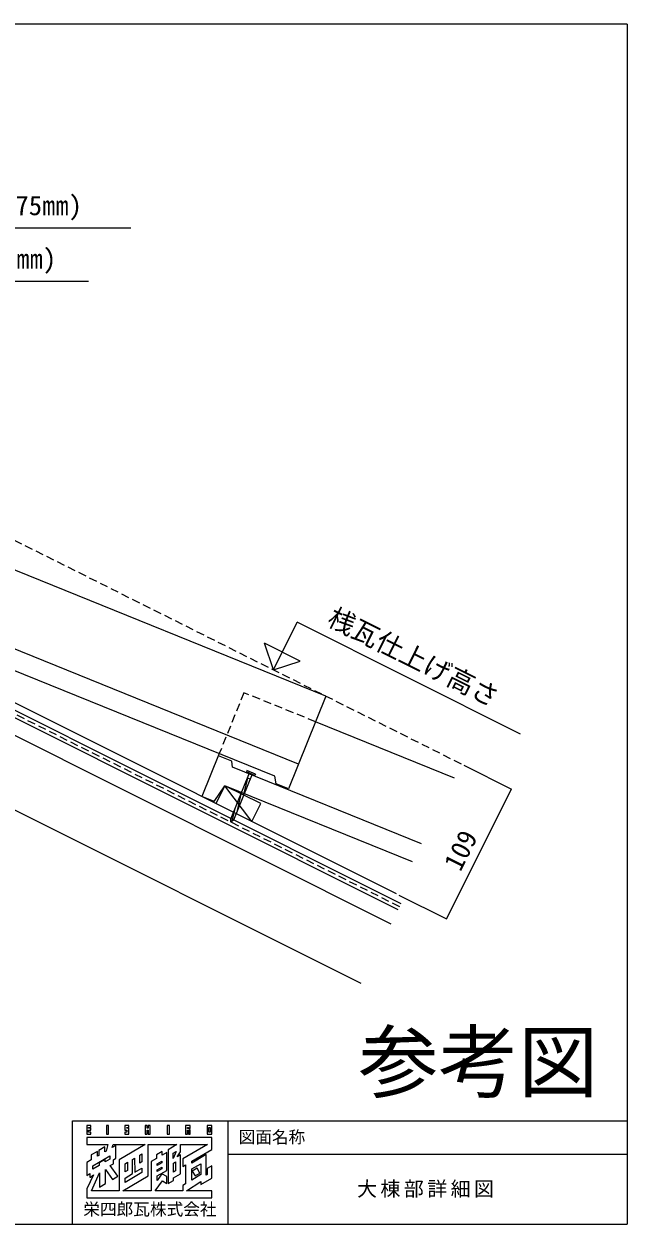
# Model space of a CAD drawing. Units: millimetres, scale not verified. Extents: x -7035 to 2796, y -3458 to 1902.
# Drawn here: x -503 to -50, y 1002 to 1902 of the extents above; entities that cross this region are included whole.
import ezdxf
from ezdxf.enums import TextEntityAlignment as Align

# ---------------------------------------------------------------- set-up
doc = ezdxf.new("R2010")
doc.units = ezdxf.units.MM
doc.header["$LTSCALE"] = 5
doc.linetypes.add('DASHED1', pattern=[1.8, 1.2, -0.6])
for name, color, linetype, lineweight in [('0-0', 7, 'Continuous', 18), ('0-1', 7, 'Continuous', 18), ('0-3', 4, 'Continuous', 18), ('0-8', 7, 'DASHED1', 18)]:
    doc.layers.add(name, color=color, linetype=linetype, lineweight=lineweight)
doc.styles.add('ＭＳ ゴシック', font='')
doc.styles.get('ＭＳ ゴシック').set_extended_font_data('MS Gothic')

msp = doc.modelspace()

# ---------------------------------------------------------------- linework, layer by layer
at = {"layer": '0-0', "color": 4}
for p, q in [((-50.326, 1902.262), (-1385.327, 1902.262)), ((-50.326, 1902.262), (-50.326, 1002.261)), ((-466.669, 1079.621), (-50.326, 1079.621)), ((-466.669, 1002.261), (-466.669, 1079.621)), ((-350.104, 1079.621), (-350.104, 1002.261)), ((-350.104, 1054.612), (-50.326, 1054.612)), ((-1385.327, 1002.261), (-50.326, 1002.261))]:
    msp.add_line(p, q, dxfattribs=at)
at = {"layer": '0-0'}
for p, q in [((-643.609, 1709.459), (-454.552, 1709.459)), ((-223.39, 1249.805), (-716.578, 1496.399)), ((-222.105, 1237.982), (-731.033, 1492.446)), ((-227.471, 1227.249), (-731.033, 1479.03)), ((-315.805, 1417.784), (-297.916, 1453.561)), ((-130.201, 1369.703), (-297.916, 1453.561)), ((-315.805, 1417.784), (-322.513, 1437.908)), ((-249.832, 1182.528), (-731.033, 1423.128)), ((-172.893, 1346.328), (-137.116, 1328.439)), ((-358.865, 1317.543), (-352.157, 1330.959)), ((-325.324, 1317.543), (-352.157, 1330.959)), ((-332.033, 1304.127), (-352.157, 1330.959)), ((-185.824, 1231.022), (-137.116, 1328.439)), ((-332.033, 1304.127), (-325.324, 1317.543)), ((-221.601, 1248.911), (-185.824, 1231.022)), ((-452.898, 1076.17), (-455.942, 1076.17)), ((-455.942, 1076.17), (-455.942, 1069.753)), ((-454.486, 1074.715), (-452.898, 1074.715)), ((-454.486, 1074.053), (-454.486, 1074.715)), ((-452.898, 1074.053), (-454.486, 1074.053)), ((-454.486, 1072.664), (-452.898, 1072.664)), ((-454.486, 1071.143), (-454.486, 1072.664)), ((-452.898, 1071.143), (-454.486, 1071.143)), ((-452.898, 1074.715), (-452.898, 1076.17)), ((-452.898, 1072.664), (-452.898, 1074.053)), ((-452.898, 1069.753), (-452.898, 1071.143)), ((-439.537, 1076.17), (-441.058, 1076.17)), ((-441.058, 1076.17), (-441.058, 1069.753)), ((-439.537, 1069.753), (-439.537, 1076.17)), ((-424.324, 1076.17), (-427.3, 1076.17)), ((-427.3, 1076.17), (-427.3, 1072.664)), ((-427.3, 1072.664), (-425.779, 1072.664)), ((-427.3, 1071.143), (-427.3, 1069.753)), ((-425.779, 1071.143), (-427.3, 1071.143)), ((-425.779, 1074.715), (-424.324, 1074.715)), ((-425.779, 1074.053), (-425.779, 1074.715)), ((-424.324, 1074.053), (-425.779, 1074.053)), ((-425.779, 1072.664), (-425.779, 1071.143)), ((-424.324, 1074.715), (-424.324, 1076.17)), ((-424.324, 1069.753), (-424.324, 1074.053)), ((-410.5, 1076.17), (-411.955, 1076.17)), ((-411.955, 1076.17), (-411.955, 1069.753)), ((-410.5, 1074.119), (-410.5, 1076.17)), ((-409.705, 1074.119), (-410.5, 1074.119)), ((-410.5, 1072.664), (-409.705, 1072.664)), ((-410.5, 1069.753), (-410.5, 1072.664)), ((-409.705, 1076.17), (-409.705, 1074.119)), ((-408.25, 1076.17), (-409.705, 1076.17)), ((-409.705, 1072.664), (-409.705, 1069.753)), ((-408.25, 1069.753), (-408.25, 1076.17)), ((-393.896, 1076.17), (-395.418, 1076.17)), ((-395.418, 1076.17), (-395.418, 1069.753)), ((-393.896, 1069.753), (-393.896, 1076.17)), ((-378.154, 1076.17), (-381.858, 1076.17)), ((-381.858, 1076.17), (-381.858, 1069.753)), ((-380.337, 1074.715), (-379.609, 1074.715)), ((-380.337, 1073.921), (-380.337, 1074.715)), ((-380.337, 1072.664), (-379.609, 1072.664)), ((-380.337, 1069.753), (-380.337, 1072.664)), ((-379.609, 1072.664), (-379.609, 1069.753)), ((-378.881, 1073.392), (-378.154, 1074.119)), ((-378.154, 1072.664), (-378.881, 1073.392)), ((-378.154, 1074.119), (-378.154, 1076.17)), ((-378.154, 1069.753), (-378.154, 1072.664)), ((-362.08, 1076.17), (-365.586, 1076.17)), ((-365.586, 1076.17), (-365.586, 1069.753)), ((-364.131, 1074.715), (-363.337, 1074.715)), ((-364.131, 1071.143), (-364.131, 1074.715)), ((-362.08, 1069.753), (-362.08, 1076.17)), ((-455.942, 1069.753), (-452.898, 1069.753)), ((-362.08, 1067.175), (-455.942, 1067.175)), ((-455.942, 1067.175), (-455.942, 1061.816)), ((-441.058, 1069.753), (-439.537, 1069.753)), ((-427.3, 1069.753), (-424.324, 1069.753)), ((-411.955, 1069.753), (-410.5, 1069.753)), ((-409.705, 1069.753), (-408.25, 1069.753)), ((-395.418, 1069.753), (-393.896, 1069.753)), ((-381.858, 1069.753), (-380.337, 1069.753)), ((-379.609, 1069.753), (-378.154, 1069.753)), ((-365.586, 1069.753), (-362.08, 1069.753)), ((-362.08, 1058.178), (-362.08, 1067.175)), ((-455.942, 1061.816), (-440.066, 1061.816)), ((-452.568, 1054.144), (-452.568, 1050.307)), ((-451.311, 1046.008), (-438.479, 1053.454)), ((-442.382, 1060.031), (-446.879, 1057.451)), ((-446.879, 1057.451), (-446.879, 1053.68)), ((-438.479, 1053.454), (-438.479, 1050.968)), ((-436.723, 1059.685), (-436.131, 1061.816)), ((-433.981, 1061.239), (-436.723, 1059.685)), ((-436.131, 1061.816), (-412.153, 1061.816)), ((-433.981, 1051.696), (-433.981, 1061.239)), ((-412.153, 1061.816), (-431.6, 1050.439)), ((-416.055, 1053.945), (-414.468, 1054.912)), ((-414.468, 1054.912), (-414.468, 1048.851)), ((-409.705, 1061.816), (-388.317, 1061.816)), ((-409.705, 1038.269), (-409.705, 1061.816)), ((-403.422, 1054.209), (-403.422, 1051.498)), ((-395.682, 1042.502), (-395.682, 1055.929)), ((-388.317, 1061.816), (-394.823, 1057.98)), ((-394.823, 1057.98), (-394.823, 1032.646)), ((-385.562, 1061.882), (-365.2, 1061.882)), ((-385.562, 1056.326), (-385.562, 1061.882)), ((-385.562, 1039.856), (-385.562, 1054.077)), ((-365.2, 1061.882), (-383.843, 1051.035)), ((-377.029, 1049.381), (-362.08, 1058.178)), ((-366.38, 1054.276), (-377.029, 1047.779)), ((-366.314, 1044.155), (-366.38, 1054.276)), ((-452.568, 1050.307), (-455.942, 1048.323)), ((-455.942, 1048.323), (-455.942, 1038.731)), ((-438.214, 1046.073), (-435.899, 1047.463)), ((-432.485, 1038.067), (-438.214, 1046.073)), ((-435.899, 1050.506), (-433.981, 1051.696)), ((-435.899, 1047.463), (-435.899, 1050.506)), ((-431.6, 1050.439), (-431.6, 1027.156)), ((-427.168, 1047.463), (-425.316, 1048.603)), ((-425.316, 1048.603), (-425.316, 1042.502)), ((-421.546, 1050.723), (-419.958, 1051.63)), ((-421.546, 1040.12), (-421.546, 1050.723)), ((-419.958, 1051.63), (-419.826, 1041.113)), ((-419.826, 1041.047), (-414.534, 1044.089)), ((-414.534, 1044.089), (-414.468, 1044.023)), ((-414.468, 1044.023), (-414.468, 1040.98)), ((-403.422, 1051.498), (-407.655, 1049.117)), ((-407.655, 1049.117), (-407.655, 1027.156)), ((-402.959, 1047.331), (-399.519, 1049.421)), ((-402.959, 1042.898), (-399.519, 1044.99)), ((-399.519, 1049.421), (-399.519, 1048.124)), ((-399.519, 1044.99), (-399.519, 1043.692)), ((-390.854, 1047.926), (-389.267, 1048.892)), ((-389.267, 1048.892), (-389.267, 1042.077)), ((-383.843, 1051.035), (-383.843, 1045.479)), ((-383.843, 1045.479), (-381.726, 1046.707)), ((-381.726, 1046.707), (-381.726, 1032.382)), ((-377.029, 1047.779), (-377.029, 1049.381)), ((-377.028, 1043.513), (-370.283, 1047.379)), ((-373.046, 1044.045), (-376.712, 1041.927)), ((-370.944, 1040.386), (-373.046, 1044.045)), ((-370.283, 1047.379), (-370.283, 1039.459)), ((-366.182, 1038.93), (-366.314, 1044.155)), ((-362.08, 1045.875), (-365.454, 1043.891)), ((-362.08, 1036.615), (-362.08, 1045.875)), ((-455.942, 1038.731), (-453.56, 1040.092)), ((-450.782, 1039.129), (-455.942, 1028.545)), ((-453.56, 1040.092), (-453.56, 1037.276)), ((-453.56, 1037.276), (-453.163, 1037.475)), ((-453.163, 1037.475), (-450.782, 1039.129)), ((-452.441, 1027.156), (-446.284, 1040.633)), ((-446.284, 1040.633), (-446.284, 1030)), ((-441.787, 1043.132), (-436.516, 1035.691)), ((-441.787, 1032.646), (-441.787, 1043.132)), ((-436.516, 1035.691), (-432.485, 1038.067)), ((-427.168, 1036.747), (-421.546, 1040.12)), ((-419.826, 1041.113), (-419.826, 1041.047)), ((-402.959, 1038.269), (-395.682, 1042.502)), ((-395.682, 1032.646), (-395.682, 1037.806)), ((-390.854, 1036.879), (-385.562, 1039.856)), ((-390.854, 1034.961), (-390.854, 1036.879)), ((-377.092, 1035.222), (-377.028, 1043.513)), ((-370.283, 1039.459), (-377.092, 1035.222)), ((-376.712, 1041.927), (-374.45, 1038.4)), ((-374.45, 1038.4), (-370.944, 1040.386)), ((-370.216, 1031.918), (-362.08, 1036.615)), ((-365.652, 1039.195), (-366.182, 1038.93)), ((-365.454, 1039.393), (-365.652, 1039.195)), ((-365.454, 1043.891), (-365.454, 1039.393)), ((-455.942, 1028.545), (-455.942, 1021.864)), ((-431.6, 1027.156), (-452.441, 1027.156)), ((-446.284, 1030), (-441.787, 1032.646)), ((-398.924, 1034.697), (-395.749, 1032.646)), ((-394.823, 1032.646), (-390.854, 1034.961)), ((-381.726, 1032.382), (-383.777, 1031.125)), ((-383.777, 1031.125), (-383.777, 1027.156)), ((-381.08, 1027.156), (-370.216, 1034.12)), ((-362.08, 1027.156), (-381.08, 1027.156)), ((-370.216, 1034.12), (-370.216, 1031.918)), ((-362.08, 1021.864), (-362.08, 1027.156)), ((-455.942, 1021.864), (-362.08, 1021.864))]:
    msp.add_line(p, q, dxfattribs=at)
at = {"layer": '0-0', "linetype": 'DASHED1'}
msp.add_line((-174.682, 1347.222), (-731.033, 1625.398), dxfattribs=at)
at = {"layer": '0-0', "color": 6, "linetype": 'DASHED1'}
msp.add_line((-220.987, 1240.218), (-731.033, 1495.241), dxfattribs=at)
at = {"layer": '0-0'}
for points in [[(-731.19, 1668.082), (-684.207, 1749.459), (-422.704, 1749.459)], [(-219.869, 1242.454), (-718.814, 1491.927), (-716.578, 1496.399)], [(-315.805, 1417.784), (-295.68, 1424.492), (-322.513, 1437.908)], [(-379.609, 1074.715), (-379.609, 1073.921), (-380.337, 1073.921)], [(-363.337, 1074.715), (-363.337, 1071.143), (-364.131, 1071.143)], [(-446.879, 1053.68), (-447.871, 1053.042), (-447.871, 1056.744), (-452.568, 1054.144)], [(-440.066, 1061.816), (-441.385, 1056.833), (-442.382, 1056.29), (-442.382, 1060.031)], [(-414.468, 1048.851), (-416.055, 1047.986), (-416.055, 1053.945)], [(-395.682, 1055.929), (-399.255, 1053.908), (-399.255, 1056.611), (-403.422, 1054.209)], [(-385.562, 1054.077), (-388.062, 1052.578), (-385.562, 1056.326)], [(-446.482, 1046.191), (-451.311, 1043.35), (-451.311, 1046.008)], [(-441.984, 1050.677), (-446.482, 1048.019), (-446.482, 1046.191)], [(-438.479, 1050.968), (-441.984, 1048.837), (-441.984, 1050.677)], [(-425.316, 1042.502), (-427.168, 1041.434), (-427.168, 1047.463)], [(-399.519, 1048.124), (-402.959, 1046.019), (-402.959, 1047.331)], [(-389.267, 1042.077), (-390.854, 1041.241), (-390.854, 1047.926)], [(-407.655, 1027.156), (-428.893, 1027.156), (-409.705, 1038.269)], [(-414.468, 1040.98), (-427.168, 1033.467), (-427.168, 1036.747)], [(-399.519, 1043.692), (-402.959, 1041.628), (-402.959, 1042.898)], [(-395.682, 1037.806), (-399.483, 1039.773), (-402.959, 1034.985), (-402.959, 1038.269)], [(-383.777, 1027.156), (-404.634, 1027.156), (-398.924, 1034.697)]]:
    msp.add_lwpolyline(points, dxfattribs=at)
msp.add_lwpolyline([(-390.92, 1055.481), (-388.784, 1056.747), (-390.92, 1051.356)], close=True, dxfattribs=at)
at = {"layer": '0-1'}
for p, q in [((-276.385, 1398.073), (-518.474, 1496.106)), ((-297.027, 1347.093), (-580.867, 1462.033)), ((-314.711, 1338.072), (-586.497, 1448.129)), ((-276.385, 1398.073), (-304.533, 1328.556)), ((-179.925, 1336.737), (-284.134, 1378.936)), ((-356.426, 1355.051), (-369.461, 1322.862)), ((-204.598, 1287.39), (-346.527, 1344.863)), ((-313.803, 1332.309), (-314.711, 1338.072)), ((-304.533, 1328.556), (-313.803, 1332.309)), ((-360.192, 1319.109), (-352.157, 1330.959)), ((-211.327, 1273.931), (-352.157, 1330.959)), ((-360.192, 1319.109), (-369.461, 1322.862))]:
    msp.add_line(p, q, dxfattribs=at)
msp.add_lwpolyline([(-346.527, 1344.863), (-346.879, 1349.32), (-357.074, 1353.448)], dxfattribs=at)
at = {"layer": '0-3'}
for p, q in [((-335.723, 1342.311), (-336.098, 1341.384)), ((-329.609, 1338.759), (-336.098, 1341.384)), ((-329.234, 1339.685), (-335.723, 1342.311)), ((-333.919, 1340.502), (-347.716, 1306.4)), ((-337.952, 1324.401), (-335.095, 1336.664)), ((-333.287, 1335.932), (-335.419, 1336.795)), ((-329.234, 1339.685), (-329.609, 1338.759)), ((-342.794, 1312.433), (-339.425, 1326.892)), ((-346.725, 1304.371), (-344.267, 1314.925)), ((-347.713, 1303.561), (-347.697, 1306.4))]:
    msp.add_line(p, q, dxfattribs=at)
msp.add_lwpolyline([(-331.787, 1339.64), (-345.723, 1305.192), (-347.713, 1303.561)], dxfattribs=at)
at = {"layer": '0-8'}
for p, q in [((-337.931, 1400.72), (-356.426, 1355.051)), ((-284.134, 1378.936), (-337.931, 1400.72))]:
    msp.add_line(p, q, dxfattribs=at)

# ---------------------------------------------------------------- texts
at = {"layer": '0-0', "style": 'ＭＳ ゴシック'}
for s, height, p in [('ﾊﾟｯｷﾝ付SUSﾋﾞｽ(L=75㎜)', 14.66, (-669.207, 1754.459)), ('棟金具(H=100㎜)', 14.66, (-628.609, 1714.459)), ('参考図', 43.99, (-252.013, 1088.597)), ('栄四郎瓦株式会社', 9.164, (-458.455, 1006.015))]:
    msp.add_text(s, height=height, dxfattribs=at).set_placement(p, align=Align.BOTTOM_LEFT)
for s, rotation, p in [('桟瓦仕上げ高さ', 333.435, (-278.415, 1448.265)), ('109', 63.435, (-171.462, 1263.938))]:
    msp.add_text(s, height=14.66, rotation=rotation, dxfattribs=at).set_placement(p, align=Align.BOTTOM_LEFT)
at = {"layer": '0-0', "color": 3, "style": 'ＭＳ ゴシック'}
msp.add_text('図面名称', height=9.164, dxfattribs=at).set_placement((-341.908, 1060.13), align=Align.BOTTOM_LEFT)
at = {"layer": '0-0', "color": 3, "insert": (-252.979, 1021.888), "char_height": 11, "attachment_point": 7, "style": 'ＭＳ ゴシック'}
msp.add_mtext('\\T1.17;大棟部詳細図', dxfattribs=at)

doc.saveas('drawing.dxf')
